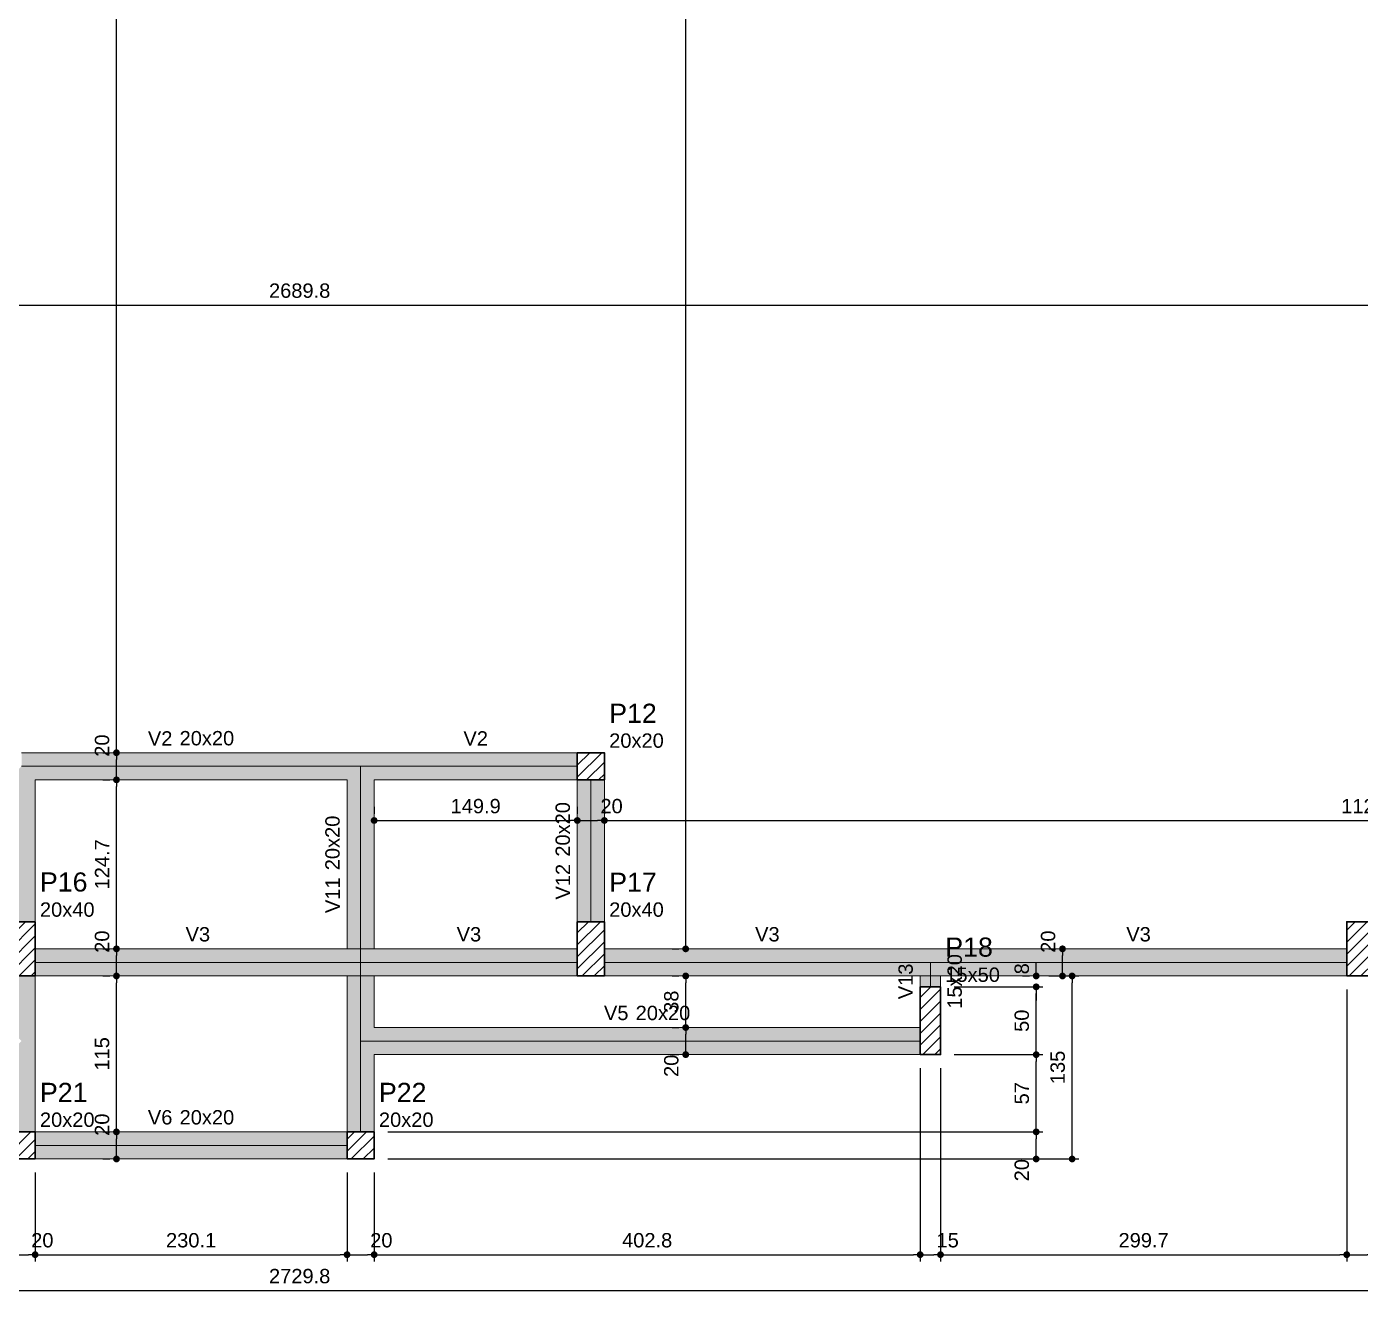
# Model space of a CAD drawing. Header units: millimetres. Extents: x 180 to 11148, y -1598 to 1045.
# Drawn here: x 911.71 to 931.38, y -6.84 to 11.91 of the extents above; entities that cross this region are included whole.
import ezdxf

# ---------------------------------------------------------------- set-up
doc = ezdxf.new("R2010")
doc.units = ezdxf.units.MM
doc.header["$MEASUREMENT"] = 0
for name, color, linetype, lineweight in [('FO-Cotas', 5, 'Continuous', 5), ('FO-Eixos', 5, 'Continuous', 5), ('FO-Hachura pilar que passa', 19, 'Continuous', 5), ('FO-Hachura viga', 43, 'Continuous', 5), ('FO-Pilares', 4, 'Continuous', 30), ('FO-Textos das vigas', 7, 'Continuous', 5), ('FO-Textos dos pilares', 7, 'Continuous', 5), ('FO-Vigas', 1, 'Continuous', 20)]:
    doc.layers.add(name, color=color, linetype=linetype, lineweight=lineweight)
doc.styles.add('Arial', font='arial.ttf')
doc.dimstyles.new('UM_50.000000', dxfattribs={"dimtxt": 0.18, "dimasz": 0.1, "dimexe": 0.1, "dimexo": 0.2, "dimgap": 0, "dimtad": 1, "dimtih": 1, "dimtoh": 1, "dimdec": 1, "dimlfac": 50, "dimzin": 0, "dimdsep": 46, "dimtxsty": 'Standard', "dimcen": 0.09, "dimdle": 0.1, "dimadec": 1, "dimazin": 2, "dimtfac": 1, "dimtdec": 4, "dimtofl": 0, "dimtmove": 0, "dimatfit": 3, "dimfxl": 1, "dimtolj": 1, "dimarcsym": 0})
pattern_1 = [(45, (888.43636, -2.09489), (-0.08838835, 0.08838835), [])]

# ---------------------------------------------------------------- blocks, each defined once
blk = doc.blocks.new('_Dot')
at = {"color": 0, "linetype": 'ByBlock', "lineweight": -2}
blk.add_line((-0.5, 0), (-1, 0), dxfattribs=at)
at = {"color": 0, "linetype": 'ByBlock', "const_width": 0.5}
blk.add_lwpolyline([(-0.25, 0, 1), (0.25, 0, 1)], format="xyb", close=True, dxfattribs=at)
blk = doc.blocks.new('*D378')
at = {"layer": 'Defpoints', "color": 0, "transparency": 16777216}
for p in [(911.431, -4.796), (911.831, -4.796), (911.831, -6.208)]:
    blk.add_point(p, dxfattribs=at)
at = {"layer": 'FO-Cotas', "color": 0, "lineweight": -2, "transparency": 16777216}
for p, q in [((911.431, -4.996), (911.431, -6.308)), ((911.831, -4.996), (911.831, -6.308)), ((911.531, -6.208), (911.731, -6.208))]:
    blk.add_line(p, q, dxfattribs=at)
at = {"layer": 'FO-Cotas', "color": 0, "lineweight": -2, "transparency": 16777216, "xscale": 0.1000000014901161, "yscale": 0.1000000014901161, "zscale": 0.1000000014901161, "rotation": 180}
blk.add_blockref('_Dot', (911.431, -6.208), dxfattribs=at)
at = {"layer": 'FO-Cotas', "color": 0, "lineweight": -2, "transparency": 16777216, "xscale": 0.1000000014901161, "yscale": 0.1000000014901161, "zscale": 0.1000000014901161}
blk.add_blockref('_Dot', (911.831, -6.208), dxfattribs=at)
at = {"layer": 'FO-Cotas', "transparency": 16777216, "insert": (911.937, -5.996), "char_height": 0.2118, "attachment_point": 5, "rotation": 0.0057, "style": 'Arial'}
blk.add_mtext('\\A1;20', dxfattribs=at)
blk = doc.blocks.new('*D379')
at = {"layer": 'Defpoints', "color": 0, "transparency": 16777216}
for p in [(911.831, -4.796), (916.433, -4.796), (916.433, -6.208)]:
    blk.add_point(p, dxfattribs=at)
at = {"layer": 'FO-Cotas', "color": 0, "lineweight": -2, "transparency": 16777216}
for p, q in [((911.831, -4.996), (911.831, -6.308)), ((916.433, -4.996), (916.433, -6.308)), ((911.931, -6.208), (916.333, -6.208))]:
    blk.add_line(p, q, dxfattribs=at)
at = {"layer": 'FO-Cotas', "color": 0, "lineweight": -2, "transparency": 16777216, "xscale": 0.1000000014901161, "yscale": 0.1000000014901161, "zscale": 0.1000000014901161, "rotation": 180}
blk.add_blockref('_Dot', (911.831, -6.208), dxfattribs=at)
at = {"layer": 'FO-Cotas', "color": 0, "lineweight": -2, "transparency": 16777216, "xscale": 0.1000000014901161, "yscale": 0.1000000014901161, "zscale": 0.1000000014901161}
blk.add_blockref('_Dot', (916.433, -6.208), dxfattribs=at)
at = {"layer": 'FO-Cotas', "transparency": 16777216, "insert": (914.132, -5.996), "char_height": 0.2118, "attachment_point": 5, "rotation": 0.0057, "style": 'Arial'}
blk.add_mtext('\\A1;230.1', dxfattribs=at)
blk = doc.blocks.new('*D380')
at = {"layer": 'Defpoints', "color": 0, "transparency": 16777216}
for p in [(916.433, -4.796), (916.833, -4.796), (916.833, -6.208)]:
    blk.add_point(p, dxfattribs=at)
at = {"layer": 'FO-Cotas', "color": 0, "lineweight": -2, "transparency": 16777216}
for p, q in [((916.433, -4.996), (916.433, -6.308)), ((916.833, -4.996), (916.833, -6.308)), ((916.533, -6.208), (916.733, -6.208))]:
    blk.add_line(p, q, dxfattribs=at)
at = {"layer": 'FO-Cotas', "color": 0, "lineweight": -2, "transparency": 16777216, "xscale": 0.1000000014901161, "yscale": 0.1000000014901161, "zscale": 0.1000000014901161, "rotation": 180}
blk.add_blockref('_Dot', (916.433, -6.208), dxfattribs=at)
at = {"layer": 'FO-Cotas', "color": 0, "lineweight": -2, "transparency": 16777216, "xscale": 0.1000000014901161, "yscale": 0.1000000014901161, "zscale": 0.1000000014901161}
blk.add_blockref('_Dot', (916.833, -6.208), dxfattribs=at)
at = {"layer": 'FO-Cotas', "transparency": 16777216, "insert": (916.939, -5.996), "char_height": 0.2118, "attachment_point": 5, "rotation": 0.0057, "style": 'Arial'}
blk.add_mtext('\\A1;20', dxfattribs=at)
blk = doc.blocks.new('*D381')
at = {"layer": 'Defpoints', "color": 0, "transparency": 16777216}
for p in [(924.889, -3.256), (916.833, -4.796), (924.889, -6.208)]:
    blk.add_point(p, dxfattribs=at)
at = {"layer": 'FO-Cotas', "color": 0, "lineweight": -2, "transparency": 16777216}
for p, q in [((924.889, -3.456), (924.889, -6.308)), ((916.833, -4.996), (916.833, -6.308)), ((916.933, -6.208), (924.789, -6.208))]:
    blk.add_line(p, q, dxfattribs=at)
at = {"layer": 'FO-Cotas', "color": 0, "lineweight": -2, "transparency": 16777216, "xscale": 0.1000000014901161, "yscale": 0.1000000014901161, "zscale": 0.1000000014901161, "rotation": 180}
blk.add_blockref('_Dot', (916.833, -6.208), dxfattribs=at)
at = {"layer": 'FO-Cotas', "color": 0, "lineweight": -2, "transparency": 16777216, "xscale": 0.1000000014901161, "yscale": 0.1000000014901161, "zscale": 0.1000000014901161}
blk.add_blockref('_Dot', (924.889, -6.208), dxfattribs=at)
at = {"layer": 'FO-Cotas', "transparency": 16777216, "insert": (920.861, -5.996), "char_height": 0.2118, "attachment_point": 5, "rotation": 0.0057, "style": 'Arial'}
blk.add_mtext('\\A1;402.8', dxfattribs=at)
blk = doc.blocks.new('*D382')
at = {"layer": 'Defpoints', "color": 0, "transparency": 16777216}
for p in [(924.889, -3.256), (925.189, -3.256), (925.189, -6.208)]:
    blk.add_point(p, dxfattribs=at)
at = {"layer": 'FO-Cotas', "color": 0, "lineweight": -2, "transparency": 16777216}
for p, q in [((924.889, -3.456), (924.889, -6.308)), ((925.189, -3.456), (925.189, -6.308)), ((924.989, -6.208), (925.089, -6.208))]:
    blk.add_line(p, q, dxfattribs=at)
at = {"layer": 'FO-Cotas', "color": 0, "lineweight": -2, "transparency": 16777216, "xscale": 0.1000000014901161, "yscale": 0.1000000014901161, "zscale": 0.1000000014901161, "rotation": 180}
blk.add_blockref('_Dot', (924.889, -6.208), dxfattribs=at)
at = {"layer": 'FO-Cotas', "color": 0, "lineweight": -2, "transparency": 16777216, "xscale": 0.1000000014901161, "yscale": 0.1000000014901161, "zscale": 0.1000000014901161}
blk.add_blockref('_Dot', (925.189, -6.208), dxfattribs=at)
at = {"layer": 'FO-Cotas', "transparency": 16777216, "insert": (925.295, -5.996), "char_height": 0.2118, "attachment_point": 5, "rotation": 0.0057, "style": 'Arial'}
blk.add_mtext('\\A1;15', dxfattribs=at)
blk = doc.blocks.new('*D383')
at = {"layer": 'Defpoints', "color": 0, "transparency": 16777216}
for p in [(931.183, -2.095), (925.189, -3.256), (931.183, -6.208)]:
    blk.add_point(p, dxfattribs=at)
at = {"layer": 'FO-Cotas', "color": 0, "lineweight": -2, "transparency": 16777216}
for p, q in [((931.183, -2.295), (931.183, -6.308)), ((925.189, -3.456), (925.189, -6.308)), ((925.289, -6.208), (931.083, -6.208))]:
    blk.add_line(p, q, dxfattribs=at)
at = {"layer": 'FO-Cotas', "color": 0, "lineweight": -2, "transparency": 16777216, "xscale": 0.1000000014901161, "yscale": 0.1000000014901161, "zscale": 0.1000000014901161, "rotation": 180}
blk.add_blockref('_Dot', (925.189, -6.208), dxfattribs=at)
at = {"layer": 'FO-Cotas', "color": 0, "lineweight": -2, "transparency": 16777216, "xscale": 0.1000000014901161, "yscale": 0.1000000014901161, "zscale": 0.1000000014901161}
blk.add_blockref('_Dot', (931.183, -6.208), dxfattribs=at)
at = {"layer": 'FO-Cotas', "transparency": 16777216, "insert": (928.186, -5.996), "char_height": 0.2118, "attachment_point": 5, "rotation": 0.0057, "style": 'Arial'}
blk.add_mtext('\\A1;299.7', dxfattribs=at)
blk = doc.blocks.new('*D384')
at = {"layer": 'Defpoints', "color": 0, "transparency": 16777216}
for p in [(931.183, -2.095), (931.583, -2.095), (931.583, -6.208)]:
    blk.add_point(p, dxfattribs=at)
at = {"layer": 'FO-Cotas', "color": 0, "lineweight": -2, "transparency": 16777216}
for p, q in [((931.183, -2.295), (931.183, -6.308)), ((931.583, -2.295), (931.583, -6.308)), ((931.283, -6.208), (931.483, -6.208))]:
    blk.add_line(p, q, dxfattribs=at)
at = {"layer": 'FO-Cotas', "color": 0, "lineweight": -2, "transparency": 16777216, "xscale": 0.1000000014901161, "yscale": 0.1000000014901161, "zscale": 0.1000000014901161, "rotation": 180}
blk.add_blockref('_Dot', (931.183, -6.208), dxfattribs=at)
at = {"layer": 'FO-Cotas', "color": 0, "lineweight": -2, "transparency": 16777216, "xscale": 0.1000000014901161, "yscale": 0.1000000014901161, "zscale": 0.1000000014901161}
blk.add_blockref('_Dot', (931.583, -6.208), dxfattribs=at)
at = {"layer": 'FO-Cotas', "transparency": 16777216, "insert": (931.689, -5.996), "char_height": 0.2118, "attachment_point": 5, "rotation": 0.0057, "style": 'Arial'}
blk.add_mtext('\\A1;20', dxfattribs=at)
blk = doc.blocks.new('*D389')
at = {"layer": 'Defpoints', "color": 0, "transparency": 16777216}
for p in [(943.032, 11.604), (888.436, -2.095), (943.032, -6.737)]:
    blk.add_point(p, dxfattribs=at)
at = {"layer": 'FO-Cotas', "color": 0, "lineweight": -2, "transparency": 16777216}
for p, q in [((943.032, 11.404), (943.032, -6.837)), ((888.436, -2.295), (888.436, -6.837)), ((888.536, -6.737), (942.932, -6.737))]:
    blk.add_line(p, q, dxfattribs=at)
at = {"layer": 'FO-Cotas', "color": 0, "lineweight": -2, "transparency": 16777216, "xscale": 0.1000000014901161, "yscale": 0.1000000014901161, "zscale": 0.1000000014901161, "rotation": 180}
blk.add_blockref('_Dot', (888.436, -6.737), dxfattribs=at)
at = {"layer": 'FO-Cotas', "color": 0, "lineweight": -2, "transparency": 16777216, "xscale": 0.1000000014901161, "yscale": 0.1000000014901161, "zscale": 0.1000000014901161}
blk.add_blockref('_Dot', (943.032, -6.737), dxfattribs=at)
at = {"layer": 'FO-Cotas', "transparency": 16777216, "insert": (915.734, -6.525), "char_height": 0.2118, "attachment_point": 5, "rotation": 0.0057, "style": 'Arial'}
blk.add_mtext('\\A1;2729.8', dxfattribs=at)
blk = doc.blocks.new('*D403')
at = {"layer": 'Defpoints', "color": 0, "transparency": 16777216}
for p in [(916.833, -4.396), (926.601, -4.396), (916.833, -4.796)]:
    blk.add_point(p, dxfattribs=at)
at = {"layer": 'FO-Cotas', "color": 0, "lineweight": -2, "transparency": 16777216}
for p, q in [((917.033, -4.396), (926.701, -4.396)), ((926.601, -4.696), (926.601, -4.496)), ((917.033, -4.796), (926.701, -4.796))]:
    blk.add_line(p, q, dxfattribs=at)
at = {"layer": 'FO-Cotas', "color": 0, "lineweight": -2, "transparency": 16777216, "xscale": 0.1000000014901161, "yscale": 0.1000000014901161, "zscale": 0.1000000014901161}
for p, rotation in [((926.601, -4.396), 90), ((926.601, -4.796), 270)]:
    blk.add_blockref('_Dot', p, dxfattribs=dict(at, rotation=rotation))
at = {"layer": 'FO-Cotas', "transparency": 16777216, "insert": (926.389, -4.961), "char_height": 0.2118, "attachment_point": 5, "rotation": 90, "style": 'Arial'}
blk.add_mtext('\\A1;20', dxfattribs=at)
blk = doc.blocks.new('*D404')
at = {"layer": 'Defpoints', "color": 0, "transparency": 16777216}
for p in [(925.189, -3.256), (926.601, -3.256), (916.833, -4.396)]:
    blk.add_point(p, dxfattribs=at)
at = {"layer": 'FO-Cotas', "color": 0, "lineweight": -2, "transparency": 16777216}
for p, q in [((925.389, -3.256), (926.701, -3.256)), ((926.601, -4.296), (926.601, -3.356)), ((917.033, -4.396), (926.701, -4.396))]:
    blk.add_line(p, q, dxfattribs=at)
at = {"layer": 'FO-Cotas', "color": 0, "lineweight": -2, "transparency": 16777216, "xscale": 0.1000000014901161, "yscale": 0.1000000014901161, "zscale": 0.1000000014901161}
for p, rotation in [((926.601, -3.256), 90), ((926.601, -4.396), 270)]:
    blk.add_blockref('_Dot', p, dxfattribs=dict(at, rotation=rotation))
at = {"layer": 'FO-Cotas', "transparency": 16777216, "insert": (926.389, -3.826), "char_height": 0.2118, "attachment_point": 5, "rotation": 90, "style": 'Arial'}
blk.add_mtext('\\A1;57', dxfattribs=at)
blk = doc.blocks.new('*D405')
at = {"layer": 'Defpoints', "color": 0, "transparency": 16777216}
for p in [(925.189, -2.256), (926.601, -2.256), (925.189, -3.256)]:
    blk.add_point(p, dxfattribs=at)
at = {"layer": 'FO-Cotas', "color": 0, "lineweight": -2, "transparency": 16777216}
for p, q in [((925.389, -2.256), (926.701, -2.256)), ((926.601, -3.156), (926.601, -2.356)), ((925.389, -3.256), (926.701, -3.256))]:
    blk.add_line(p, q, dxfattribs=at)
at = {"layer": 'FO-Cotas', "color": 0, "lineweight": -2, "transparency": 16777216, "xscale": 0.1000000014901161, "yscale": 0.1000000014901161, "zscale": 0.1000000014901161}
for p, rotation in [((926.601, -2.256), 90), ((926.601, -3.256), 270)]:
    blk.add_blockref('_Dot', p, dxfattribs=dict(at, rotation=rotation))
at = {"layer": 'FO-Cotas', "transparency": 16777216, "insert": (926.389, -2.756), "char_height": 0.2118, "attachment_point": 5, "rotation": 90, "style": 'Arial'}
blk.add_mtext('\\A1;50', dxfattribs=at)
blk = doc.blocks.new('*D406')
at = {"layer": 'Defpoints', "color": 0, "transparency": 16777216}
for p in [(926.601, -2.095), (926.601, -2.095), (925.189, -2.256)]:
    blk.add_point(p, dxfattribs=at)
at = {"layer": 'FO-Cotas', "color": 0, "lineweight": -2, "transparency": 16777216}
for p, q in [((926.601, -1.995), (926.601, -1.895)), ((926.401, -2.095), (926.501, -2.095)), ((925.389, -2.256), (926.701, -2.256)), ((926.601, -2.356), (926.601, -2.456))]:
    blk.add_line(p, q, dxfattribs=at)
at = {"layer": 'FO-Cotas', "color": 0, "lineweight": -2, "transparency": 16777216, "xscale": 0.1000000014901161, "yscale": 0.1000000014901161, "zscale": 0.1000000014901161}
for p, rotation in [((926.601, -2.095), 270), ((926.601, -2.256), 90)]:
    blk.add_blockref('_Dot', p, dxfattribs=dict(at, rotation=rotation))
at = {"layer": 'FO-Cotas', "transparency": 16777216, "insert": (926.389, -1.989), "char_height": 0.2118, "attachment_point": 5, "rotation": 90, "style": 'Arial'}
blk.add_mtext('\\A1;8', dxfattribs=at)
blk = doc.blocks.new('*D415')
at = {"layer": 'Defpoints', "color": 0, "transparency": 16777216}
for p in [(926.601, -2.095), (927.131, -2.095), (916.833, -4.796)]:
    blk.add_point(p, dxfattribs=at)
at = {"layer": 'FO-Cotas', "color": 0, "lineweight": -2, "transparency": 16777216}
for p, q in [((926.801, -2.095), (927.231, -2.095)), ((927.131, -4.696), (927.131, -2.195)), ((917.033, -4.796), (927.231, -4.796))]:
    blk.add_line(p, q, dxfattribs=at)
at = {"layer": 'FO-Cotas', "color": 0, "lineweight": -2, "transparency": 16777216, "xscale": 0.1000000014901161, "yscale": 0.1000000014901161, "zscale": 0.1000000014901161}
for p, rotation in [((927.131, -2.095), 90), ((927.131, -4.796), 270)]:
    blk.add_blockref('_Dot', p, dxfattribs=dict(at, rotation=rotation))
at = {"layer": 'FO-Cotas', "transparency": 16777216, "insert": (926.919, -3.445), "char_height": 0.2118, "attachment_point": 5, "rotation": 90, "style": 'Arial'}
blk.add_mtext('\\A1;135', dxfattribs=at)
blk = doc.blocks.new('*D420')
at = {"layer": 'Defpoints', "color": 0, "transparency": 16777216}
for p in [(916.833, 0.199), (919.83, 0.199), (919.83, 0.199)]:
    blk.add_point(p, dxfattribs=at)
at = {"layer": 'FO-Cotas', "color": 0, "lineweight": -2, "transparency": 16777216}
for p, q in [((916.833, 0.399), (916.833, 0.299)), ((919.83, 0.399), (919.83, 0.299)), ((916.933, 0.199), (919.73, 0.199))]:
    blk.add_line(p, q, dxfattribs=at)
at = {"layer": 'FO-Cotas', "color": 0, "lineweight": -2, "transparency": 16777216, "xscale": 0.1000000014901161, "yscale": 0.1000000014901161, "zscale": 0.1000000014901161, "rotation": 180}
blk.add_blockref('_Dot', (916.833, 0.199), dxfattribs=at)
at = {"layer": 'FO-Cotas', "color": 0, "lineweight": -2, "transparency": 16777216, "xscale": 0.1000000014901161, "yscale": 0.1000000014901161, "zscale": 0.1000000014901161}
blk.add_blockref('_Dot', (919.83, 0.199), dxfattribs=at)
at = {"layer": 'FO-Cotas', "transparency": 16777216, "insert": (918.331, 0.41), "char_height": 0.2118, "attachment_point": 5, "rotation": 0.0057, "style": 'Arial'}
blk.add_mtext('\\A1;149.9', dxfattribs=at)
blk = doc.blocks.new('*D421')
at = {"layer": 'Defpoints', "color": 0, "transparency": 16777216}
for p in [(919.83, 0.199), (920.23, 0.199), (920.23, 0.199)]:
    blk.add_point(p, dxfattribs=at)
at = {"layer": 'FO-Cotas', "color": 0, "lineweight": -2, "transparency": 16777216}
for p, q in [((919.83, 0.399), (919.83, 0.299)), ((920.23, 0.399), (920.23, 0.299)), ((919.93, 0.199), (920.13, 0.199))]:
    blk.add_line(p, q, dxfattribs=at)
at = {"layer": 'FO-Cotas', "color": 0, "lineweight": -2, "transparency": 16777216, "xscale": 0.1000000014901161, "yscale": 0.1000000014901161, "zscale": 0.1000000014901161, "rotation": 180}
blk.add_blockref('_Dot', (919.83, 0.199), dxfattribs=at)
at = {"layer": 'FO-Cotas', "color": 0, "lineweight": -2, "transparency": 16777216, "xscale": 0.1000000014901161, "yscale": 0.1000000014901161, "zscale": 0.1000000014901161}
blk.add_blockref('_Dot', (920.23, 0.199), dxfattribs=at)
at = {"layer": 'FO-Cotas', "transparency": 16777216, "insert": (920.336, 0.41), "char_height": 0.2118, "attachment_point": 5, "rotation": 0.0057, "style": 'Arial'}
blk.add_mtext('\\A1;20', dxfattribs=at)
blk = doc.blocks.new('*D422')
at = {"layer": 'Defpoints', "color": 0, "transparency": 16777216}
for p in [(920.23, 0.199), (942.63, 0.199), (942.63, 0.199)]:
    blk.add_point(p, dxfattribs=at)
at = {"layer": 'FO-Cotas', "color": 0, "lineweight": -2, "transparency": 16777216}
for p, q in [((920.23, 0.399), (920.23, 0.299)), ((942.63, 0.399), (942.63, 0.299)), ((920.33, 0.199), (942.53, 0.199))]:
    blk.add_line(p, q, dxfattribs=at)
at = {"layer": 'FO-Cotas', "color": 0, "lineweight": -2, "transparency": 16777216, "xscale": 0.1000000014901161, "yscale": 0.1000000014901161, "zscale": 0.1000000014901161, "rotation": 180}
blk.add_blockref('_Dot', (920.23, 0.199), dxfattribs=at)
at = {"layer": 'FO-Cotas', "color": 0, "lineweight": -2, "transparency": 16777216, "xscale": 0.1000000014901161, "yscale": 0.1000000014901161, "zscale": 0.1000000014901161}
blk.add_blockref('_Dot', (942.63, 0.199), dxfattribs=at)
at = {"layer": 'FO-Cotas', "transparency": 16777216, "insert": (931.43, 0.41), "char_height": 0.2118, "attachment_point": 5, "rotation": 0.0057, "style": 'Arial'}
blk.add_mtext('\\A1;1120', dxfattribs=at)
blk = doc.blocks.new('*D424')
at = {"layer": 'Defpoints', "color": 0, "transparency": 16777216}
for p in [(888.836, 7.804), (942.631, 7.804), (942.631, 7.804)]:
    blk.add_point(p, dxfattribs=at)
at = {"layer": 'FO-Cotas', "color": 0, "lineweight": -2, "transparency": 16777216}
for p, q in [((888.836, 8.004), (888.836, 7.904)), ((942.631, 8.004), (942.631, 7.904)), ((888.936, 7.804), (942.531, 7.804))]:
    blk.add_line(p, q, dxfattribs=at)
at = {"layer": 'FO-Cotas', "color": 0, "lineweight": -2, "transparency": 16777216, "xscale": 0.1000000014901161, "yscale": 0.1000000014901161, "zscale": 0.1000000014901161, "rotation": 180}
blk.add_blockref('_Dot', (888.836, 7.804), dxfattribs=at)
at = {"layer": 'FO-Cotas', "color": 0, "lineweight": -2, "transparency": 16777216, "xscale": 0.1000000014901161, "yscale": 0.1000000014901161, "zscale": 0.1000000014901161}
blk.add_blockref('_Dot', (942.631, 7.804), dxfattribs=at)
at = {"layer": 'FO-Cotas', "transparency": 16777216, "insert": (915.734, 8.016), "char_height": 0.2118, "attachment_point": 5, "rotation": 0.0057, "style": 'Arial'}
blk.add_mtext('\\A1;2689.8', dxfattribs=at)
blk = doc.blocks.new('*D437')
at = {"layer": 'Defpoints', "color": 0, "transparency": 16777216}
for p in [(913.031, -4.396), (913.031, -4.396), (913.031, -4.796)]:
    blk.add_point(p, dxfattribs=at)
at = {"layer": 'FO-Cotas', "color": 0, "lineweight": -2, "transparency": 16777216}
for p, q in [((912.831, -4.396), (912.931, -4.396)), ((913.031, -4.696), (913.031, -4.496)), ((912.831, -4.796), (912.931, -4.796))]:
    blk.add_line(p, q, dxfattribs=at)
at = {"layer": 'FO-Cotas', "color": 0, "lineweight": -2, "transparency": 16777216, "xscale": 0.1000000014901161, "yscale": 0.1000000014901161, "zscale": 0.1000000014901161}
for p, rotation in [((913.031, -4.396), 90), ((913.031, -4.796), 270)]:
    blk.add_blockref('_Dot', p, dxfattribs=dict(at, rotation=rotation))
at = {"layer": 'FO-Cotas', "transparency": 16777216, "insert": (912.819, -4.29), "char_height": 0.2118, "attachment_point": 5, "rotation": 90, "style": 'Arial'}
blk.add_mtext('\\A1;20', dxfattribs=at)
blk = doc.blocks.new('*D438')
at = {"layer": 'Defpoints', "color": 0, "transparency": 16777216}
for p in [(913.031, -2.095), (913.031, -2.095), (913.031, -4.396)]:
    blk.add_point(p, dxfattribs=at)
at = {"layer": 'FO-Cotas', "color": 0, "lineweight": -2, "transparency": 16777216}
for p, q in [((912.831, -2.095), (912.931, -2.095)), ((913.031, -4.296), (913.031, -2.195)), ((912.831, -4.396), (912.931, -4.396))]:
    blk.add_line(p, q, dxfattribs=at)
at = {"layer": 'FO-Cotas', "color": 0, "lineweight": -2, "transparency": 16777216, "xscale": 0.1000000014901161, "yscale": 0.1000000014901161, "zscale": 0.1000000014901161}
for p, rotation in [((913.031, -2.095), 90), ((913.031, -4.396), 270)]:
    blk.add_blockref('_Dot', p, dxfattribs=dict(at, rotation=rotation))
at = {"layer": 'FO-Cotas', "transparency": 16777216, "insert": (912.819, -3.245), "char_height": 0.2118, "attachment_point": 5, "rotation": 90, "style": 'Arial'}
blk.add_mtext('\\A1;115', dxfattribs=at)
blk = doc.blocks.new('*D439')
at = {"layer": 'Defpoints', "color": 0, "transparency": 16777216}
for p in [(913.031, -1.695), (913.031, -1.695), (913.031, -2.095)]:
    blk.add_point(p, dxfattribs=at)
at = {"layer": 'FO-Cotas', "color": 0, "lineweight": -2, "transparency": 16777216}
for p, q in [((912.831, -1.695), (912.931, -1.695)), ((913.031, -1.995), (913.031, -1.795)), ((912.831, -2.095), (912.931, -2.095))]:
    blk.add_line(p, q, dxfattribs=at)
at = {"layer": 'FO-Cotas', "color": 0, "lineweight": -2, "transparency": 16777216, "xscale": 0.1000000014901161, "yscale": 0.1000000014901161, "zscale": 0.1000000014901161}
for p, rotation in [((913.031, -1.695), 90), ((913.031, -2.095), 270)]:
    blk.add_blockref('_Dot', p, dxfattribs=dict(at, rotation=rotation))
at = {"layer": 'FO-Cotas', "transparency": 16777216, "insert": (912.819, -1.589), "char_height": 0.2118, "attachment_point": 5, "rotation": 90, "style": 'Arial'}
blk.add_mtext('\\A1;20', dxfattribs=at)
blk = doc.blocks.new('*D440')
at = {"layer": 'Defpoints', "color": 0, "transparency": 16777216}
for p in [(913.031, 0.799), (913.031, 0.799), (913.031, -1.695)]:
    blk.add_point(p, dxfattribs=at)
at = {"layer": 'FO-Cotas', "color": 0, "lineweight": -2, "transparency": 16777216}
for p, q in [((912.831, 0.799), (912.931, 0.799)), ((913.031, -1.595), (913.031, 0.699)), ((912.831, -1.695), (912.931, -1.695))]:
    blk.add_line(p, q, dxfattribs=at)
at = {"layer": 'FO-Cotas', "color": 0, "lineweight": -2, "transparency": 16777216, "xscale": 0.1000000014901161, "yscale": 0.1000000014901161, "zscale": 0.1000000014901161}
for p, rotation in [((913.031, 0.799), 90), ((913.031, -1.695), 270)]:
    blk.add_blockref('_Dot', p, dxfattribs=dict(at, rotation=rotation))
at = {"layer": 'FO-Cotas', "transparency": 16777216, "insert": (912.819, -0.448), "char_height": 0.2118, "attachment_point": 5, "rotation": 90, "style": 'Arial'}
blk.add_mtext('\\A1;124.7', dxfattribs=at)
blk = doc.blocks.new('*D441')
at = {"layer": 'Defpoints', "color": 0, "transparency": 16777216}
for p in [(913.031, 1.199), (913.031, 1.199), (913.031, 0.799)]:
    blk.add_point(p, dxfattribs=at)
at = {"layer": 'FO-Cotas', "color": 0, "lineweight": -2, "transparency": 16777216}
for p, q in [((912.831, 1.199), (912.931, 1.199)), ((913.031, 0.899), (913.031, 1.099)), ((912.831, 0.799), (912.931, 0.799))]:
    blk.add_line(p, q, dxfattribs=at)
at = {"layer": 'FO-Cotas', "color": 0, "lineweight": -2, "transparency": 16777216, "xscale": 0.1000000014901161, "yscale": 0.1000000014901161, "zscale": 0.1000000014901161}
for p, rotation in [((913.031, 1.199), 90), ((913.031, 0.799), 270)]:
    blk.add_blockref('_Dot', p, dxfattribs=dict(at, rotation=rotation))
at = {"layer": 'FO-Cotas', "transparency": 16777216, "insert": (912.819, 1.304), "char_height": 0.2118, "attachment_point": 5, "rotation": 90, "style": 'Arial'}
blk.add_mtext('\\A1;20', dxfattribs=at)
blk = doc.blocks.new('*D442')
at = {"layer": 'Defpoints', "color": 0, "transparency": 16777216}
for p in [(913.031, 37.103), (913.031, 37.103), (913.031, 1.199)]:
    blk.add_point(p, dxfattribs=at)
at = {"layer": 'FO-Cotas', "color": 0, "lineweight": -2, "transparency": 16777216}
for p, q in [((912.831, 37.103), (912.931, 37.103)), ((913.031, 1.299), (913.031, 37.003)), ((912.831, 1.199), (912.931, 1.199))]:
    blk.add_line(p, q, dxfattribs=at)
at = {"layer": 'FO-Cotas', "color": 0, "lineweight": -2, "transparency": 16777216, "xscale": 0.1000000014901161, "yscale": 0.1000000014901161, "zscale": 0.1000000014901161}
for p, rotation in [((913.031, 37.103), 90), ((913.031, 1.199), 270)]:
    blk.add_blockref('_Dot', p, dxfattribs=dict(at, rotation=rotation))
at = {"layer": 'FO-Cotas', "transparency": 16777216, "insert": (912.819, 19.151), "char_height": 0.2118, "attachment_point": 5, "rotation": 90, "style": 'Arial'}
blk.add_mtext('\\A1;1795.2', dxfattribs=at)
blk = doc.blocks.new('*D444')
at = {"layer": 'Defpoints', "color": 0, "transparency": 16777216}
for p in [(921.43, -2.856), (921.43, -2.856), (921.43, -3.256)]:
    blk.add_point(p, dxfattribs=at)
at = {"layer": 'FO-Cotas', "color": 0, "lineweight": -2, "transparency": 16777216}
for p, q in [((921.23, -2.856), (921.33, -2.856)), ((921.43, -3.156), (921.43, -2.956)), ((921.23, -3.256), (921.33, -3.256))]:
    blk.add_line(p, q, dxfattribs=at)
at = {"layer": 'FO-Cotas', "color": 0, "lineweight": -2, "transparency": 16777216, "xscale": 0.1000000014901161, "yscale": 0.1000000014901161, "zscale": 0.1000000014901161}
for p, rotation in [((921.43, -2.856), 90), ((921.43, -3.256), 270)]:
    blk.add_blockref('_Dot', p, dxfattribs=dict(at, rotation=rotation))
at = {"layer": 'FO-Cotas', "transparency": 16777216, "insert": (921.218, -3.421), "char_height": 0.2118, "attachment_point": 5, "rotation": 90, "style": 'Arial'}
blk.add_mtext('\\A1;20', dxfattribs=at)
blk = doc.blocks.new('*D445')
at = {"layer": 'Defpoints', "color": 0, "transparency": 16777216}
for p in [(921.43, -2.095), (921.43, -2.095), (921.43, -2.856)]:
    blk.add_point(p, dxfattribs=at)
at = {"layer": 'FO-Cotas', "color": 0, "lineweight": -2, "transparency": 16777216}
for p, q in [((921.23, -2.095), (921.33, -2.095)), ((921.43, -2.756), (921.43, -2.195)), ((921.23, -2.856), (921.33, -2.856))]:
    blk.add_line(p, q, dxfattribs=at)
at = {"layer": 'FO-Cotas', "color": 0, "lineweight": -2, "transparency": 16777216, "xscale": 0.1000000014901161, "yscale": 0.1000000014901161, "zscale": 0.1000000014901161}
for p, rotation in [((921.43, -2.095), 90), ((921.43, -2.856), 270)]:
    blk.add_blockref('_Dot', p, dxfattribs=dict(at, rotation=rotation))
at = {"layer": 'FO-Cotas', "transparency": 16777216, "insert": (921.218, -2.475), "char_height": 0.2118, "attachment_point": 5, "rotation": 90, "style": 'Arial'}
blk.add_mtext('\\A1;38', dxfattribs=at)
blk = doc.blocks.new('*D446')
at = {"layer": 'Defpoints', "color": 0, "transparency": 16777216}
for p in [(921.43, 37.103), (921.43, 37.103), (921.43, -1.695)]:
    blk.add_point(p, dxfattribs=at)
at = {"layer": 'FO-Cotas', "color": 0, "lineweight": -2, "transparency": 16777216}
for p, q in [((921.23, 37.103), (921.33, 37.103)), ((921.43, -1.595), (921.43, 37.003)), ((921.23, -1.695), (921.33, -1.695))]:
    blk.add_line(p, q, dxfattribs=at)
at = {"layer": 'FO-Cotas', "color": 0, "lineweight": -2, "transparency": 16777216, "xscale": 0.1000000014901161, "yscale": 0.1000000014901161, "zscale": 0.1000000014901161}
for p, rotation in [((921.43, 37.103), 90), ((921.43, -1.695), 270)]:
    blk.add_blockref('_Dot', p, dxfattribs=dict(at, rotation=rotation))
at = {"layer": 'FO-Cotas', "transparency": 16777216, "insert": (921.218, 17.704), "char_height": 0.2118, "attachment_point": 5, "rotation": 90, "style": 'Arial'}
blk.add_mtext('\\A1;1939.9', dxfattribs=at)
blk = doc.blocks.new('*D447')
at = {"layer": 'Defpoints', "color": 0, "transparency": 16777216}
for p in [(926.989, -1.695), (926.989, -1.695), (926.989, -2.095)]:
    blk.add_point(p, dxfattribs=at)
at = {"layer": 'FO-Cotas', "color": 0, "lineweight": -2, "transparency": 16777216}
for p, q in [((926.789, -1.695), (926.889, -1.695)), ((926.989, -1.995), (926.989, -1.795)), ((926.789, -2.095), (926.889, -2.095))]:
    blk.add_line(p, q, dxfattribs=at)
at = {"layer": 'FO-Cotas', "color": 0, "lineweight": -2, "transparency": 16777216, "xscale": 0.1000000014901161, "yscale": 0.1000000014901161, "zscale": 0.1000000014901161}
for p, rotation in [((926.989, -1.695), 90), ((926.989, -2.095), 270)]:
    blk.add_blockref('_Dot', p, dxfattribs=dict(at, rotation=rotation))
at = {"layer": 'FO-Cotas', "transparency": 16777216, "insert": (926.777, -1.589), "char_height": 0.2118, "attachment_point": 5, "rotation": 90, "style": 'Arial'}
blk.add_mtext('\\A1;20', dxfattribs=at)

msp = doc.modelspace()

# ---------------------------------------------------------------- hatches: boundary and pattern name
at = {"layer": 'FO-Hachura pilar que passa', "linetype": 'Continuous'}
h = msp.add_hatch(dxfattribs=at)
h.set_pattern_fill('ANSI31', color=256, style=0)
h.set_pattern_definition(pattern_1)
h.paths.add_polyline_path([(919.83, 0.7985), (920.03, 0.7985), (920.23, 0.7985), (920.23, 0.9985), (920.23, 1.1985), (920.03, 1.1985), (919.83, 1.1985), (919.83, 0.9985)])
h = msp.add_hatch(dxfattribs=at)
h.set_pattern_fill('ANSI31', color=256, style=0)
h.set_pattern_definition(pattern_1)
h.paths.add_polyline_path([(911.4312, -2.0949), (911.6312, -2.0949), (911.8312, -2.0949), (911.8312, -1.6949), (911.8312, -1.2949), (911.6312, -1.2949), (911.4312, -1.2949), (911.4312, -1.6949)])
h = msp.add_hatch(dxfattribs=at)
h.set_pattern_fill('ANSI31', color=256, style=0)
h.set_pattern_definition(pattern_1)
h.paths.add_polyline_path([(919.83, -2.0949), (920.03, -2.0949), (920.23, -2.0949), (920.23, -1.6949), (920.23, -1.2949), (920.03, -1.2949), (919.83, -1.2949), (919.83, -1.6949)])
h = msp.add_hatch(dxfattribs=at)
h.set_pattern_fill('ANSI31', color=256, style=0)
h.set_pattern_definition(pattern_1)
h.paths.add_polyline_path([(931.1834, -2.0949), (931.3834, -2.0949), (931.5834, -2.0949), (931.5834, -1.6949), (931.5834, -1.2949), (931.3834, -1.2949), (931.1834, -1.2949), (931.1834, -1.6949)])
h = msp.add_hatch(dxfattribs=at)
h.set_pattern_fill('ANSI31', color=256, style=0)
h.set_pattern_definition(pattern_1)
h.paths.add_polyline_path([(924.8892, -3.2557), (925.0392, -3.2557), (925.1892, -3.2557), (925.1892, -2.7557), (925.1892, -2.2557), (925.0392, -2.2557), (924.8892, -2.2557), (924.8892, -2.7557)])
h = msp.add_hatch(dxfattribs=at)
h.set_pattern_fill('ANSI31', color=256, style=0)
h.set_pattern_definition(pattern_1)
h.paths.add_polyline_path([(911.4312, -4.7957), (911.6312, -4.7957), (911.8312, -4.7957), (911.8312, -4.5957), (911.8312, -4.3957), (911.6312, -4.3957), (911.4312, -4.3957), (911.4312, -4.5957)])
h = msp.add_hatch(dxfattribs=at)
h.set_pattern_fill('ANSI31', color=256, style=0)
h.set_pattern_definition(pattern_1)
h.paths.add_polyline_path([(916.4328, -4.7957), (916.6328, -4.7957), (916.8328, -4.7957), (916.8328, -4.5957), (916.8328, -4.3957), (916.6328, -4.3957), (916.4328, -4.3957), (916.4328, -4.5957)])
at = {"layer": 'FO-Hachura viga', "linetype": 'Continuous'}
for points in [[(916.6326, 0.9985), (916.6326, 0.9985), (916.6326, 1.1985), (911.6312, 1.1985), (911.6312, 0.9985), (911.8314, 0.7985), (916.4326, 0.7985), (916.6326, 0.9985)], [(919.83, 1.1985), (919.83, 1.1985), (916.6326, 1.1985), (916.6326, 0.9985), (916.8326, 0.7985), (919.83, 0.7985), (919.83, 1.1985)], [(911.8314, 0.7985), (911.8314, 0.7985), (911.6312, 0.9985), (911.4312, 0.7985), (911.4312, -1.2949), (911.8314, -1.2949), (911.8314, 0.7985)], [(916.8326, -1.6949), (916.8326, -1.6949), (916.8326, 0.7985), (916.6326, 0.9985), (916.4326, 0.7985), (916.4326, -1.6949), (916.6326, -1.8949), (916.8326, -1.6949)], [(920.23, 0.7985), (920.23, 0.7985), (919.8298, 0.7985), (919.8298, -1.2949), (920.23, -1.2949), (920.23, 0.7985)], [(916.6326, -1.6949), (916.6326, -1.6949), (911.8312, -1.6949), (911.8312, -2.0949), (916.6326, -2.0949), (916.6326, -1.6949)], [(919.83, -1.6949), (919.83, -1.6949), (916.6326, -1.6949), (916.6326, -2.0949), (919.83, -2.0949), (919.83, -1.6949)], [(925.0392, -1.6949), (925.0392, -1.6949), (920.23, -1.6949), (920.23, -2.0949), (925.0392, -2.0949), (925.0392, -1.6949)], [(931.1832, -1.6949), (931.1832, -1.6949), (925.0392, -1.6949), (925.0392, -2.0949), (931.1832, -2.0949), (931.1832, -1.6949)], [(916.8326, -2.8557), (916.8326, -2.8557), (916.8326, -2.0949), (916.6326, -1.8949), (916.4328, -2.0949), (916.4328, -3.0557), (916.6326, -3.0557), (916.8326, -2.8557)], [(925.1892, -2.0949), (925.1892, -2.0949), (925.0392, -1.8949), (924.889, -2.0949), (924.889, -2.2557), (925.1892, -2.2557), (925.1892, -2.0949)], [(911.8312, -2.0949), (911.8312, -2.0949), (911.4312, -2.0949), (911.4312, -2.8557), (911.6312, -3.0557), (911.8312, -3.0557), (911.8312, -2.0949)], [(924.8892, -2.8557), (924.8892, -2.8557), (916.8326, -2.8557), (916.6326, -3.0557), (916.8326, -3.2557), (924.8892, -3.2557), (924.8892, -2.8557)], [(911.8312, -3.0557), (911.8312, -3.0557), (911.6312, -3.0557), (911.4312, -3.2557), (911.4312, -4.3957), (911.8312, -4.3957), (911.8312, -3.0557)], [(916.8326, -3.2557), (916.8326, -3.2557), (916.6326, -3.0557), (916.4326, -3.0557), (916.4326, -4.3957), (916.8326, -4.3957), (916.8326, -3.2557)], [(916.4326, -4.3957), (916.4326, -4.3957), (911.8312, -4.3957), (911.8312, -4.7957), (916.4326, -4.7957), (916.4326, -4.3957)]]:
    msp.add_hatch(color=256, dxfattribs=at).paths.add_polyline_path(points)

# ---------------------------------------------------------------- linework, layer by layer
at = {"layer": 'FO-Eixos'}
for p, q in [((911.6312, 0.9985), (916.6328, 0.9985)), ((916.6328, 0.9985), (919.83, 0.9985)), ((916.6328, -1.8949), (916.6328, 0.9985)), ((920.03, -1.2949), (920.03, 0.7985)), ((911.8312, -1.8949), (916.6328, -1.8949)), ((916.6328, -1.8949), (919.83, -1.8949)), ((916.6328, -3.0557), (916.6328, -1.8949)), ((920.23, -1.8949), (925.0392, -1.8949)), ((925.0392, -1.8949), (931.1834, -1.8949)), ((925.0392, -2.2557), (925.0392, -1.8949)), ((916.6328, -4.3957), (916.6328, -3.0557)), ((916.6328, -3.0557), (924.8892, -3.0557)), ((911.8312, -4.5957), (916.4328, -4.5957))]:
    msp.add_line(p, q, dxfattribs=at)
at = {"layer": 'FO-Pilares'}
for points in [[(919.83, 0.7985), (920.03, 0.7985), (920.23, 0.7985), (920.23, 0.9985), (920.23, 1.1985), (920.03, 1.1985), (919.83, 1.1985), (919.83, 0.9985), (919.83, 0.7985)], [(911.4312, -2.0949), (911.6312, -2.0949), (911.8312, -2.0949), (911.8312, -1.6949), (911.8312, -1.2949), (911.6312, -1.2949), (911.4312, -1.2949), (911.4312, -1.6949), (911.4312, -2.0949)], [(919.83, -2.0949), (920.03, -2.0949), (920.23, -2.0949), (920.23, -1.6949), (920.23, -1.2949), (920.03, -1.2949), (919.83, -1.2949), (919.83, -1.6949), (919.83, -2.0949)], [(931.1834, -2.0949), (931.3834, -2.0949), (931.5834, -2.0949), (931.5834, -1.6949), (931.5834, -1.2949), (931.3834, -1.2949), (931.1834, -1.2949), (931.1834, -1.6949), (931.1834, -2.0949)], [(924.8892, -3.2557), (925.0392, -3.2557), (925.1892, -3.2557), (925.1892, -2.7557), (925.1892, -2.2557), (925.0392, -2.2557), (924.8892, -2.2557), (924.8892, -2.7557), (924.8892, -3.2557)], [(911.4312, -4.7957), (911.6312, -4.7957), (911.8312, -4.7957), (911.8312, -4.5957), (911.8312, -4.3957), (911.6312, -4.3957), (911.4312, -4.3957), (911.4312, -4.5957), (911.4312, -4.7957)], [(916.4328, -4.7957), (916.6328, -4.7957), (916.8328, -4.7957), (916.8328, -4.5957), (916.8328, -4.3957), (916.6328, -4.3957), (916.4328, -4.3957), (916.4328, -4.5957), (916.4328, -4.7957)]]:
    msp.add_lwpolyline(points, close=True, dxfattribs=at)
at = {"layer": 'FO-Vigas'}
for p, q in [((911.6312, 1.1985), (916.6328, 1.1985)), ((916.6328, 1.1985), (919.83, 1.1985)), ((911.8312, 0.7985), (916.4328, 0.7985)), ((911.8312, -1.2949), (911.8312, 0.7985)), ((916.4328, -1.6949), (916.4328, 0.7985)), ((916.8328, 0.7985), (919.83, 0.7985)), ((916.8328, -1.6949), (916.8328, 0.7985)), ((919.83, -1.2949), (919.83, 0.7985)), ((920.23, -1.2949), (920.23, 0.7985)), ((911.8312, -1.6949), (916.6328, -1.6949)), ((916.6328, -1.6949), (919.83, -1.6949)), ((920.23, -1.6949), (925.0392, -1.6949)), ((925.0392, -1.6949), (931.1834, -1.6949)), ((911.8312, -2.0949), (916.6328, -2.0949)), ((911.8312, -3.0557), (911.8312, -2.0949)), ((916.4328, -3.0557), (916.4328, -2.0949)), ((916.6328, -2.0949), (919.83, -2.0949)), ((916.8328, -2.8557), (916.8328, -2.0949)), ((920.23, -2.0949), (925.0392, -2.0949)), ((924.8892, -2.2557), (924.8892, -2.0949)), ((925.0392, -2.0949), (931.1834, -2.0949)), ((925.1892, -2.2557), (925.1892, -2.0949)), ((916.8328, -2.8557), (924.8892, -2.8557)), ((911.8312, -4.3957), (911.8312, -3.0557)), ((916.4328, -4.3957), (916.4328, -3.0557)), ((916.8328, -4.3957), (916.8328, -3.2557)), ((916.8328, -3.2557), (924.8892, -3.2557)), ((911.8312, -4.3957), (916.4328, -4.3957)), ((911.8312, -4.7957), (916.4328, -4.7957))]:
    msp.add_line(p, q, dxfattribs=at)

# ---------------------------------------------------------------- texts
at = {"layer": 'FO-Textos das vigas', "char_height": 0.2118, "line_spacing_factor": 0.798, "style": 'Arial'}
for s, insert, width, attachment_point in [('V2', (913.8563, 1.3044), 0.726323, 9), ('20x20', (913.9622, 1.3044), 1.611801, 7), ('V2', (918.3314, 1.3044), 0.726323, 8), ('V3', (914.232, -1.589), 0.726323, 8), ('V3', (918.2314, -1.589), 0.726323, 8), ('V3', (922.6346, -1.589), 0.726323, 8), ('V3', (928.1113, -1.589), 0.726323, 8), ('V5', (920.5853, -2.7498), 0.726323, 9), ('20x20', (920.6912, -2.7498), 1.611801, 7), ('V6', (913.8563, -4.2898), 0.726323, 9), ('20x20', (913.9622, -4.2898), 1.611801, 7)]:
    msp.add_mtext(s, dxfattribs=dict(at, insert=insert, width=width, attachment_point=attachment_point))
at = {"layer": 'FO-Textos das vigas', "char_height": 0.2118, "rotation": 90, "line_spacing_factor": 0.798, "style": 'Arial'}
for s, insert, width, attachment_point in [('20x20', (919.7241, -0.3354), 1.611801, 7), ('20x20', (916.3269, -0.5354), 1.611801, 7), ('V12', (919.7241, -0.4413), 1.056207, 9), ('V11', (916.3269, -0.6413), 1.056207, 9), ('V13', (924.7833, -2.1753), 1.056207, 8), ('15x20', (925.5069, -2.1753), 1.611801, 8)]:
    msp.add_mtext(s, dxfattribs=dict(at, insert=insert, width=width, attachment_point=attachment_point))
at = {"layer": 'FO-Textos dos pilares', "attachment_point": 7, "line_spacing_factor": 0.798, "style": 'Arial'}
for s, insert, char_height, width in [('P12', (920.3006, 1.6398), 0.2824, 1.397921), ('20x20', (920.3006, 1.2691), 0.2118, 1.611801), ('P16', (911.9018, -0.8536), 0.2824, 1.397921), ('P17', (920.3006, -0.8536), 0.2824, 1.397921), ('20x40', (911.9018, -1.2243), 0.2118, 1.611801), ('20x40', (920.3006, -1.2243), 0.2118, 1.611801), ('P18', (925.2598, -1.8144), 0.2824, 1.397921), ('15x50', (925.2598, -2.1851), 0.2118, 1.611801), ('P21', (911.9018, -3.9544), 0.2824, 1.397921), ('P22', (916.9034, -3.9544), 0.2824, 1.397921), ('20x20', (911.9018, -4.3251), 0.2118, 1.611801), ('20x20', (916.9034, -4.3251), 0.2118, 1.611801)]:
    msp.add_mtext(s, dxfattribs=dict(at, insert=insert, char_height=char_height, width=width))

# ---------------------------------------------------------------- dimensions: what is measured, and where the dimension line sits
at = {"layer": 'FO-Cotas'}
for base, p1, p2, picture, middle in [((913.0312, 37.1025), (913.0312, 1.1985), (913.0312, 37.1025), '*D442', (912.8194, 19.1505)), ((921.43, 37.1025), (921.43, -1.6949), (921.43, 37.1025), '*D446', (921.2182, 17.7038)), ((913.0312, 1.1985), (913.0312, 0.7985), (913.0312, 1.1985), '*D441', (912.8194, 1.3044)), ((913.0312, 0.7985), (913.0312, -1.6949), (913.0312, 0.7985), '*D440', (912.8194, -0.4482)), ((913.0312, -1.6949), (913.0312, -2.0949), (913.0312, -1.6949), '*D439', (912.8194, -1.589)), ((926.9892, -1.6949), (926.9892, -2.0949), (926.9892, -1.6949), '*D447', (926.7774, -1.589)), ((926.6012, -2.0949), (925.1892, -2.2557), (926.6012, -2.0949), '*D406', (926.3894, -1.989)), ((913.0312, -2.0949), (913.0312, -4.3957), (913.0312, -2.0949), '*D438', (912.8194, -3.2453)), ((927.1307, -2.0949), (916.8328, -4.7957), (926.6012, -2.0949), '*D415', (926.9189, -3.4453)), ((921.43, -2.0949), (921.43, -2.8557), (921.43, -2.0949), '*D445', (921.2182, -2.4753)), ((926.6012, -2.2557), (925.1892, -3.2557), (925.1892, -2.2557), '*D405', (926.3894, -2.7557)), ((921.43, -2.8557), (921.43, -3.2557), (921.43, -2.8557), '*D444', (921.2182, -3.4207)), ((926.6012, -3.2557), (916.8328, -4.3957), (925.1892, -3.2557), '*D404', (926.3894, -3.8257)), ((913.0312, -4.3957), (913.0312, -4.7957), (913.0312, -4.3957), '*D437', (912.8194, -4.2898)), ((926.6012, -4.3957), (916.8328, -4.7957), (916.8328, -4.3957), '*D403', (926.3894, -4.9607))]:
    dim = msp.add_linear_dim(base=base, p1=p1, p2=p2, angle=90, dimstyle='UM_50.000000', override={"dimtxt": 0.2118, "dimasz": 0.1, "dimexe": 0.1, "dimexo": 0.2, "dimtad": 1, "dimtih": 0, "dimtoh": 0, "dimdec": 1, "dimlfac": 50, "dimzin": 8, "dimtxsty": 'Arial', "dimblk": 'Dot', "dimblk1": 'Dot', "dimblk2": 'Dot', "dimsah": 1, "dimdle": 0.1, "dimse1": 0, "dimse2": 0, "dimclrt": 256, "dimadec": 1, "dimazin": 3, "dimtmove": 2, "dimldrblk": 'Dot'}, dxfattribs=at)
    dim.commit()
    dim.dimension.update_dxf_attribs({"geometry": picture, "text_midpoint": middle, "dimtype": 160, "text_rotation": 90})
for base, p1, p2, picture, middle in [((943.0322, -6.7372), (888.4364, -2.0949), (943.0322, 11.6037), '*D389', (915.7343, -6.5254)), ((942.6315, 7.8037), (888.8364, 7.8037), (942.6315, 7.8037), '*D424', (915.7339, 8.0155)), ((919.83, 0.1985), (916.8328, 0.1985), (919.83, 0.1985), '*D420', (918.3314, 0.4103)), ((920.23, 0.1985), (919.83, 0.1985), (920.23, 0.1985), '*D421', (920.3359, 0.4103)), ((942.6302, 0.1985), (920.23, 0.1985), (942.6302, 0.1985), '*D422', (931.4301, 0.4103)), ((931.1834, -6.2077), (925.1892, -3.2557), (931.1834, -2.0949), '*D383', (928.1863, -5.9959)), ((931.5834, -6.2077), (931.1834, -2.0949), (931.5834, -2.0949), '*D384', (931.6893, -5.9959)), ((924.8892, -6.2077), (916.8328, -4.7957), (924.8892, -3.2557), '*D381', (920.861, -5.9959)), ((925.1892, -6.2077), (924.8892, -3.2557), (925.1892, -3.2557), '*D382', (925.2951, -5.9959)), ((911.8312, -6.2077), (911.4312, -4.7957), (911.8312, -4.7957), '*D378', (911.9371, -5.9959)), ((916.4328, -6.2077), (911.8312, -4.7957), (916.4328, -4.7957), '*D379', (914.132, -5.9959)), ((916.8328, -6.2077), (916.4328, -4.7957), (916.8328, -4.7957), '*D380', (916.9387, -5.9959))]:
    dim = msp.add_linear_dim(base=base, p1=p1, p2=p2, dimstyle='UM_50.000000', override={"dimtxt": 0.2118, "dimasz": 0.1, "dimexe": 0.1, "dimexo": 0.2, "dimtad": 1, "dimtih": 0, "dimtoh": 0, "dimdec": 1, "dimlfac": 50, "dimzin": 8, "dimtxsty": 'Arial', "dimblk": 'Dot', "dimblk1": 'Dot', "dimblk2": 'Dot', "dimsah": 1, "dimdle": 0.1, "dimse1": 0, "dimse2": 0, "dimclrt": 256, "dimadec": 1, "dimazin": 3, "dimtmove": 2, "dimldrblk": 'Dot'}, dxfattribs=at)
    dim.commit()
    dim.dimension.update_dxf_attribs({"geometry": picture, "text_midpoint": middle, "dimtype": 160, "text_rotation": 0.00573})

doc.saveas('drawing.dxf')
